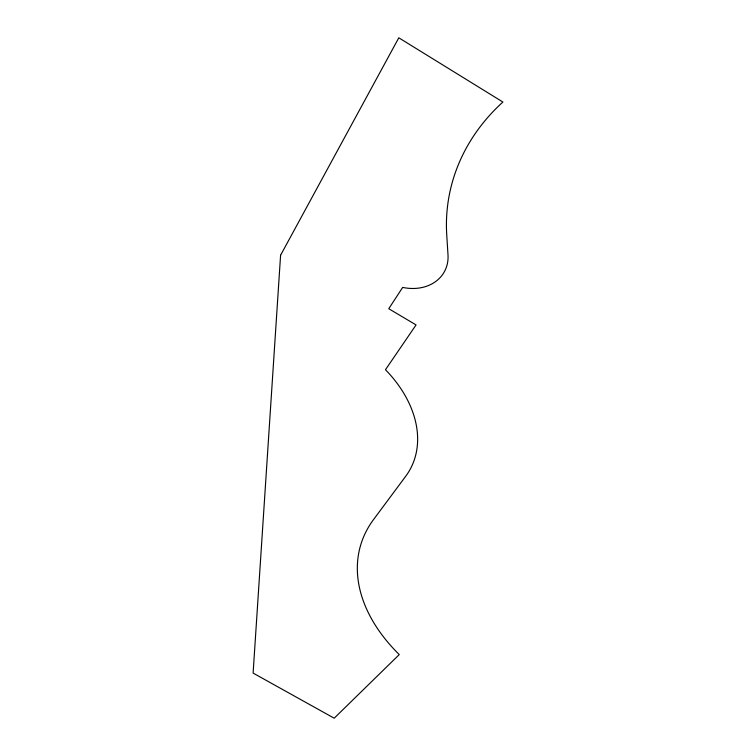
<?xml version="1.0" encoding="UTF-8"?>
<svg xmlns="http://www.w3.org/2000/svg" width="756" height="756" viewBox="0 0 756 756"><rect width="100%" height="100%" fill="white"/><g stroke="black" fill="none" stroke-linecap="round" stroke-linejoin="round"><path stroke-width="1.13" d="M280.589 255.235L253.109 673.086L334.19 718.2L399.262 654.583A182.376 120.261 16.8 0 1 373.511 519.608L405.679 476.308A117.208 83.519 27.5 0 0 385.475 369.703L416.065 324.929L388.764 308.722L402.674 287.403A44.065 35.882 27.9 0 0 448.006 254.952L446.739 234.889A220.015 186.08 7.1 0 1 502.891 102.032L398.799 37.8L280.589 255.235"/></g></svg>
